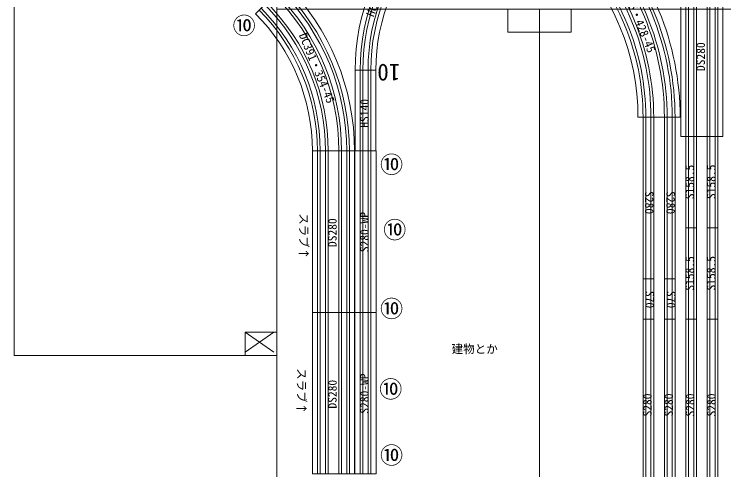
# Model space of a CAD drawing. Units: millimetres, scale not verified. Extents: x -3071 to 7470, y -7531 to 4357.
# Drawn here: x 2846 to 4076, y -458 to 332 of the extents above; entities that cross this region are included whole.
import ezdxf
from ezdxf.enums import TextEntityAlignment as Align

# ---------------------------------------------------------------- set-up
doc = ezdxf.new("R2010")
doc.units = ezdxf.units.MM
doc.header["$LTSCALE"] = 8
doc.linetypes.add('DOUBLE_CHAIN1', pattern=[8.8, 5, -1, 0.6, -0.6, 0.6, -1])
for name, color, linetype, lineweight in [('0-0', 7, 'Continuous', 9), ('0-2', 3, 'Continuous', 9), ('0-7', 4, 'Continuous', 9), ('0-8', 3, 'Continuous', 9), ('0-A', 3, 'Continuous', 9), ('0-B', 1, 'DOUBLE_CHAIN1', 9)]:
    doc.layers.add(name, color=color, linetype=linetype, lineweight=lineweight)
doc.styles.add('ＭＳ ゴシック', font='')
doc.styles.get('ＭＳ ゴシック').set_extended_font_data('MS Gothic')

# ---------------------------------------------------------------- blocks, each defined once
blk = doc.blocks.new('2人掛け机共通')
at = {"layer": '0-7'}
for p, q in [((1164, 400), (1164, 455)), ((1204, 400), (1164, 400))]:
    blk.add_line(p, q, dxfattribs=at)
at = {"layer": '0-7', "color": 6}
blk.add_lwpolyline([(0, 0), (1204, 0), (1204, 455), (0, 455)], close=True, dxfattribs=at)
at = {"layer": '0-7'}
blk.add_lwpolyline([(40, 455), (40, 400), (0, 400)], dxfattribs=at)
blk = doc.blocks.new('N_TOMIX _ C354-45')
at = {"layer": '0-0'}
for p, q in [((0, 0), (0, 18.5)), ((243.775, -100.975), (256.857, -87.893))]:
    blk.add_line(p, q, dxfattribs=at)
for radius in [363.25, 344.75]:
    blk.add_arc((0, -344.75), radius, 45, 90, dxfattribs=at)
at = {"layer": '0-0', "color": 2}
for radius in [358.5, 349.5]:
    blk.add_arc((0, -344.75), radius, 45, 90, dxfattribs=at)
at = {"layer": '0-0', "color": 3, "style": 'ＭＳ ゴシック'}
blk.add_text('C354-45', height=14.66, rotation=337.5, dxfattribs=at).set_placement((98.598, -12.705), align=Align.BOTTOM_LEFT)
blk = doc.blocks.new('N_TOMIX _ HC354-45')
at = {"layer": '0-0'}
for p, q in [((0, -8.75), (0, 27.25)), ((237.588, -107.162), (263.044, -81.706))]:
    blk.add_line(p, q, dxfattribs=at)
at = {"layer": '0-0', "color": 3}
for radius in [372, 336]:
    blk.add_arc((0, -344.75), radius, 45, 90, dxfattribs=at)
at = {"layer": '0-0'}
blk.add_blockref('N_TOMIX _ C354-45', (0, 0), dxfattribs=at)
at = {"layer": '0-0', "color": 3, "style": 'ＭＳ ゴシック'}
blk.add_text('H', height=14.66, rotation=337.5, dxfattribs=at).set_placement((89.359, -8.878), align=Align.BOTTOM_LEFT)
blk = doc.blocks.new('N_TOMIX _\u3000S280_WP')
at = {"layer": '0-0'}
for p, q in [((0, 27.75), (0, -9.25)), ((280, 27.75), (280, -9.25)), ((0, 18.5), (280, 18.5)), ((0, 0), (280, 0))]:
    blk.add_line(p, q, dxfattribs=at)
at = {"layer": '0-0', "color": 4}
for p, q in [((0, 27.75), (280, 27.75)), ((0, -9.25), (280, -9.25))]:
    blk.add_line(p, q, dxfattribs=at)
at = {"layer": '0-0', "color": 2}
for p, q in [((0, 13.75), (280, 13.75)), ((0, 4.75), (280, 4.75))]:
    blk.add_line(p, q, dxfattribs=at)
at = {"layer": '0-0', "color": 3, "style": 'ＭＳ ゴシック'}
blk.add_text('S280-WP', height=14.66, dxfattribs=at).set_placement((104.266, -0.65), align=Align.BOTTOM_LEFT)
blk = doc.blocks.new('N_TOMIX _ S140')
at = {"layer": '0-0'}
for p, q in [((0, 18.5), (0, 0)), ((0, 18.5), (140, 18.5)), ((140, 18.5), (140, 0)), ((0, 0), (140, 0))]:
    blk.add_line(p, q, dxfattribs=at)
at = {"layer": '0-0', "color": 2}
for p, q in [((0, 13.75), (140, 13.75)), ((0, 4.75), (140, 4.75))]:
    blk.add_line(p, q, dxfattribs=at)
at = {"layer": '0-0', "color": 3, "style": 'ＭＳ ゴシック'}
blk.add_text('S140', height=14.66, dxfattribs=at).set_placement((49.909, -0.795), align=Align.BOTTOM_LEFT)
blk = doc.blocks.new('N_TOMIX _ HS140')
at = {"layer": '0-0', "color": 3}
for p, q in [((0, 27.25), (140, 27.25)), ((0, -8.75), (140, -8.75))]:
    blk.add_line(p, q, dxfattribs=at)
at = {"layer": '0-0'}
for p, q in [((0, 27.25), (0, -8.75)), ((140, 27.25), (140, -8.75)), ((0, 18.5), (0, 0)), ((140, 18.5), (140, 0))]:
    blk.add_line(p, q, dxfattribs=at)
blk.add_blockref('N_TOMIX _ S140', (0, 0), dxfattribs=at)
at = {"layer": '0-0', "color": 3, "style": 'ＭＳ ゴシック'}
blk.add_text('H', height=14.66, dxfattribs=at).set_placement((39.909, -0.795), align=Align.BOTTOM_LEFT)
blk = doc.blocks.new('N_TOMIX _ DC391・354-45')
at = {"layer": '0-0'}
for p, q in [((0, -8.75), (0, 64.25)), ((237.588, -107.162), (289.207, -55.543))]:
    blk.add_line(p, q, dxfattribs=at)
at = {"layer": '0-0', "color": 3}
for radius in [409, 336]:
    blk.add_arc((0, -344.75), radius, 45, 90, dxfattribs=at)
at = {"layer": '0-0'}
for radius in [400.25, 381.75, 363.25, 344.75]:
    blk.add_arc((0, -344.75), radius, 45, 90, dxfattribs=at)
at = {"layer": '0-0', "color": 2}
for radius in [395.5, 386.5, 358.5, 349.5]:
    blk.add_arc((0, -344.75), radius, 45, 90, dxfattribs=at)
at = {"layer": '0-0', "color": 3, "style": 'ＭＳ ゴシック'}
blk.add_text('DC391・354-45', height=14.66, rotation=337.5, dxfattribs=at).set_placement((77.306, 13.806), align=Align.BOTTOM_LEFT)
blk = doc.blocks.new('N_TOMIX _ DS280')
at = {"layer": '0-0', "color": 3}
for p, q in [((0, 64.25), (280, 64.25)), ((0, -8.75), (280, -8.75))]:
    blk.add_line(p, q, dxfattribs=at)
at = {"layer": '0-0'}
for p, q in [((0, 64.25), (0, -8.75)), ((280, 64.25), (280, -8.75)), ((0, 55.5), (280, 55.5)), ((0, 37), (280, 37)), ((0, 18.5), (280, 18.5)), ((0, 0), (280, 0))]:
    blk.add_line(p, q, dxfattribs=at)
at = {"layer": '0-0', "color": 2}
for p, q in [((0, 50.75), (280, 50.75)), ((0, 41.75), (280, 41.75)), ((0, 13.75), (280, 13.75)), ((0, 4.75), (280, 4.75))]:
    blk.add_line(p, q, dxfattribs=at)
at = {"layer": '0-0', "color": 3, "style": 'ＭＳ ゴシック'}
blk.add_text('DS280', height=14.66, dxfattribs=at).set_placement((113.139, 17.814), align=Align.BOTTOM_LEFT)
blk = doc.blocks.new('N_TOMIX _ DC465・428-45')
at = {"layer": '0-0'}
for p, q in [((0, -8.75), (0, 64.25)), ((289.914, -128.836), (341.533, -77.217))]:
    blk.add_line(p, q, dxfattribs=at)
at = {"layer": '0-0', "color": 3}
for radius in [483, 410]:
    blk.add_arc((0, -418.75), radius, 45, 90, dxfattribs=at)
at = {"layer": '0-0'}
for radius in [474.25, 455.75, 437.25, 418.75]:
    blk.add_arc((0, -418.75), radius, 45, 90, dxfattribs=at)
at = {"layer": '0-0', "color": 2}
for radius in [469.5, 460.5, 432.5, 423.5]:
    blk.add_arc((0, -418.75), radius, 45, 90, dxfattribs=at)
at = {"layer": '0-0', "color": 3, "style": 'ＭＳ ゴシック'}
blk.add_text('DC465・428-45', height=14.66, rotation=337.5, dxfattribs=at).set_placement((102.791, 7.089), align=Align.BOTTOM_LEFT)
blk = doc.blocks.new('N_TOMIX _ S280(1)')
at = {"layer": '0-0'}
for p, q in [((0, 18.5), (280, 18.5)), ((0, 18.5), (0, 0)), ((280, 18.5), (280, 0)), ((0, 0), (280, 0))]:
    blk.add_line(p, q, dxfattribs=at)
at = {"layer": '0-0', "color": 2}
for p, q in [((0, 13.75), (280, 13.75)), ((0, 4.75), (280, 4.75))]:
    blk.add_line(p, q, dxfattribs=at)
at = {"layer": '0-0', "color": 3, "style": 'ＭＳ ゴシック'}
blk.add_text('S280', height=14.66, dxfattribs=at).set_placement((127.953, -0.977), align=Align.BOTTOM_LEFT)
blk = doc.blocks.new('N_TOMIX _ S70')
at = {"layer": '0-0'}
for p, q in [((0, 18.5), (0, 0)), ((0, 18.5), (70, 18.5)), ((70, 18.5), (70, 0)), ((0, 0), (70, 0))]:
    blk.add_line(p, q, dxfattribs=at)
at = {"layer": '0-0', "color": 2}
for p, q in [((0, 13.75), (70, 13.75)), ((0, 4.75), (70, 4.75))]:
    blk.add_line(p, q, dxfattribs=at)
at = {"layer": '0-0', "color": 3, "style": 'ＭＳ ゴシック'}
blk.add_text('S70', height=14.66, dxfattribs=at).set_placement((20.915, -0.031), align=Align.BOTTOM_LEFT)
blk = doc.blocks.new('N_TOMIX _ S158.5(1)')
at = {"layer": '0-0'}
for p, q in [((0, 18.5), (0, 0)), ((0, 18.5), (158.5, 18.5)), ((158.5, 18.5), (158.5, 0)), ((0, 0), (158.5, 0))]:
    blk.add_line(p, q, dxfattribs=at)
at = {"layer": '0-0', "color": 2}
for p, q in [((0, 13.75), (158.5, 13.75)), ((0, 4.75), (158.5, 4.75))]:
    blk.add_line(p, q, dxfattribs=at)
at = {"layer": '0-0', "color": 3, "style": 'ＭＳ ゴシック'}
blk.add_text('S158.5', height=14.66, dxfattribs=at).set_placement((49.769, -0.322), align=Align.BOTTOM_LEFT)
blk = doc.blocks.new('N_TOMIX _ S158.5')
at = {"layer": '0-0'}
for p, q in [((0, 18.5), (0, 0)), ((0, 18.5), (158.5, 18.5)), ((158.5, 18.5), (158.5, 0)), ((0, 0), (158.5, 0))]:
    blk.add_line(p, q, dxfattribs=at)
at = {"layer": '0-0', "color": 2}
for p, q in [((0, 13.75), (158.5, 13.75)), ((0, 4.75), (158.5, 4.75))]:
    blk.add_line(p, q, dxfattribs=at)
at = {"layer": '0-0', "color": 3, "style": 'ＭＳ ゴシック'}
blk.add_text('S158.5', height=14.66, dxfattribs=at).set_placement((49.441, -0.249), align=Align.BOTTOM_LEFT)
blk = doc.blocks.new('3人掛け机')
at = {"layer": '0-7'}
for p, q in [((40, 455), (40, 400)), ((1764, 400), (1764, 455)), ((40, 400), (0, 400)), ((1804, 400), (1764, 400))]:
    blk.add_line(p, q, dxfattribs=at)
at = {"layer": '0-7', "color": 1}
for p, q in [((40, 400), (5.5, 449.5)), ((40, 449.5), (5.5, 400)), ((1764, 400), (1798.5, 449.5)), ((1798.5, 400), (1764, 449.5))]:
    blk.add_line(p, q, dxfattribs=at)
at = {"layer": '0-7', "color": 6}
blk.add_lwpolyline([(0, 0), (1804, 0), (1804, 455), (0, 455)], close=True, dxfattribs=at)
blk = doc.blocks.new('N_TOMIX _ S280')
at = {"layer": '0-0'}
for p, q in [((0, 18.5), (280, 18.5)), ((0, 18.5), (0, 0)), ((280, 18.5), (280, 0)), ((0, 0), (280, 0))]:
    blk.add_line(p, q, dxfattribs=at)
at = {"layer": '0-0', "color": 2}
for p, q in [((0, 13.75), (280, 13.75)), ((0, 4.75), (280, 4.75))]:
    blk.add_line(p, q, dxfattribs=at)
at = {"layer": '0-0', "color": 3, "style": 'ＭＳ ゴシック'}
blk.add_text('S280', height=14.66, dxfattribs=at).set_placement((111.392, -0.795), align=Align.BOTTOM_LEFT)

msp = doc.modelspace()

# ---------------------------------------------------------------- block references
at = {"layer": '0-0', "rotation": 90}
for name, p in [('N_TOMIX _ DS280', (4065.231, 120.522)), ('N_TOMIX _ S158.5', (4028.231, -37.978)), ('N_TOMIX _ S158.5(1)', (4065.231, -37.978)), ('N_TOMIX _ S158.5', (4028.231, -196.478)), ('N_TOMIX _ S158.5(1)', (4065.231, -196.478)), ('N_TOMIX _ S280', (4028.231, -476.478)), ('N_TOMIX _ S280', (4065.231, -476.478))]:
    msp.add_blockref(name, p, dxfattribs=at)
at = {"layer": '0-7'}
for name, p, rotation in [('3人掛け机', (2846.481, 1544.926), 270), ('2人掛け机共通', (3301.481, 340.926), 270), ('2人掛け机共通', (4211.481, -863.074), 90)]:
    msp.add_blockref(name, p, dxfattribs=dict(at, rotation=rotation))
at = {"layer": '0-8'}
for name, p, rotation in [('N_TOMIX _ DC391・354-45', (3270.735, 339.231), 315), ('N_TOMIX _ DS280', (3427.21, -184.544), 90), ('N_TOMIX _ DS280', (3427.21, -464.544), 90)]:
    msp.add_blockref(name, p, dxfattribs=dict(at, rotation=rotation))
at = {"layer": '0-A'}
for name, p, rotation in [('N_TOMIX _ DC465・428-45', (3813.082, 449.623), 315), ('N_TOMIX _ S280(1)', (3935.731, 153.522), 270), ('N_TOMIX _ S280(1)', (3972.731, 153.522), 270), ('N_TOMIX _ S70', (3935.731, -126.478), 270), ('N_TOMIX _ S70', (3972.731, -126.478), 270), ('N_TOMIX _ S280', (3954.231, -476.478), 90), ('N_TOMIX _ S280', (3991.231, -476.478), 90)]:
    msp.add_blockref(name, p, dxfattribs=dict(at, rotation=rotation))
at = {"layer": '0-B', "rotation": 90}
for name, p in [('N_TOMIX _ HC354-45', (3464.21, 235.455)), ('N_TOMIX _ HS140', (3464.21, 95.455)), ('N_TOMIX _\u3000S280_WP', (3464.21, -184.545)), ('N_TOMIX _\u3000S280_WP', (3464.21, -464.545))]:
    msp.add_blockref(name, p, dxfattribs=at)

# ---------------------------------------------------------------- texts
at = {"layer": '0-2', "style": 'ＭＳ ゴシック'}
msp.add_text('10', height=29.33, rotation=180, dxfattribs=at).set_placement((3515.276, 254.697), align=Align.BOTTOM_LEFT)
msp.add_text('建物とか', height=14.66, dxfattribs=at).set_placement((3604.184, -259.975), align=Align.BOTTOM_LEFT)
at = {"layer": '0-8', "style": 'ＭＳ ゴシック'}
for p in [(3224.742, 288.909), (3480.134, 48.163), (3485.657, -65.066), (3480.134, -201.769), (3478.753, -341.234), (3480.134, -455.844)]:
    msp.add_text('⑩', height=29.33, dxfattribs=at).set_placement(p, align=Align.BOTTOM_LEFT)
for p in [(3336.237, -12.671), (3332.373, -281.247)]:
    msp.add_text('スラブ↑', height=14.66, rotation=270, dxfattribs=at).set_placement(p, align=Align.BOTTOM_LEFT)

doc.saveas('drawing.dxf')
